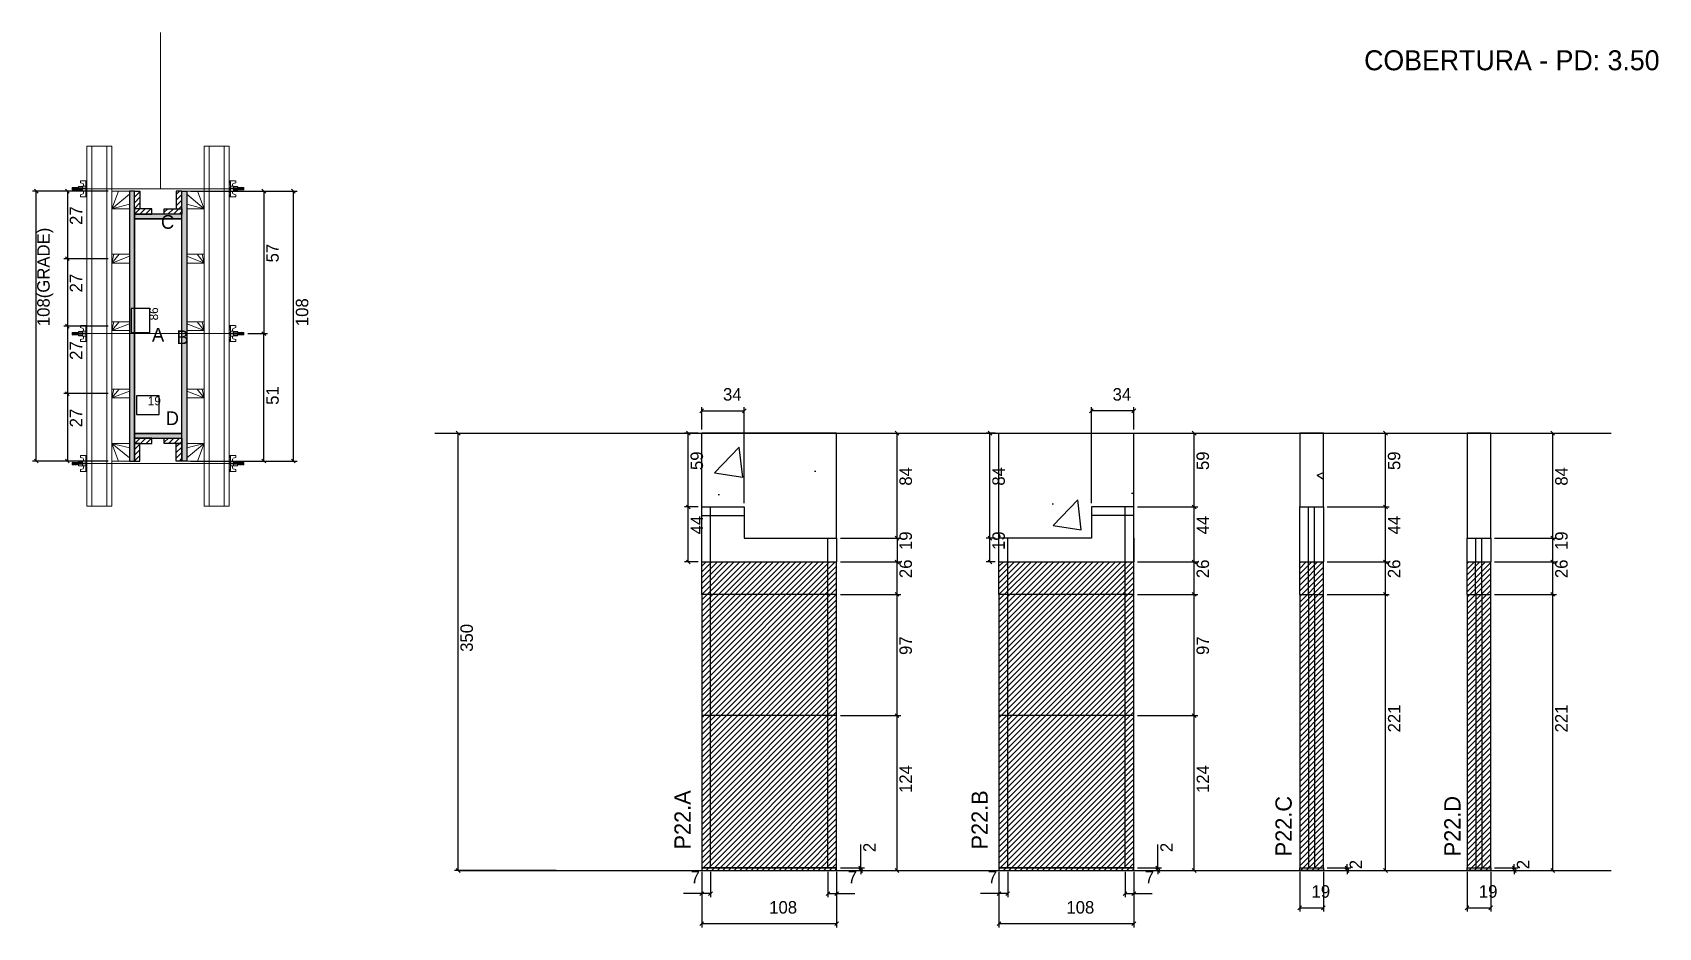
# Model space of a CAD drawing. Header units: metres. Extents: x 7697 to 9000, y 11200 to 11916.
import ezdxf

# ---------------------------------------------------------------- set-up
doc = ezdxf.new("R2010")
doc.units = ezdxf.units.M
for name, color, linetype in [('CHAPA', 7, 'Continuous'), ('COTA', 7, 'Continuous'), ('Hachura', 7, 'Continuous'), ('Madeira', 7, 'Continuous'), ('NIVEL 2° PAV.', 7, 'Continuous'), ('NOMENCLATURA', 7, 'Continuous'), ('Nível', 7, 'Continuous'), ('Painéis', 7, 'Continuous'), ('Perfil Metálico', 7, 'Continuous'), ('SARR_2.2x7', 7, 'Continuous'), ('SARRAFO', 7, 'Continuous'), ('Texto Seção', 7, 'Continuous'), ('TEXTO_GERAL', 7, 'Continuous')]:
    doc.layers.add(name, color=color, linetype=linetype)

msp = doc.modelspace()

# ---------------------------------------------------------------- hatches: boundary and pattern name
at = {"layer": 'COTA'}
h = msp.add_hatch(dxfattribs=at)
h.set_pattern_fill('AR-CONC')
h.paths.add_polyline_path([(8267.4, 11536.3), (8267.4, 11511.3), (8341.4, 11511.3), (8341.4, 11595.3), (8233.4, 11595.3), (8233.4, 11536.3), (8267.4, 11536.3)])
h = msp.add_hatch(dxfattribs=at)
h.set_pattern_fill('AR-CONC')
h.paths.add_polyline_path([(8545.4, 11536.3), (8545.4, 11511.3), (8471.4, 11511.3), (8471.4, 11595.3), (8579.4, 11595.3), (8579.4, 11536.3), (8545.4, 11536.3)])
h = msp.add_hatch(dxfattribs=at)
h.set_pattern_fill('AR-CONC')
h.paths.add_polyline_path([(8731.2, 11536.3), (8731.2, 11595.3), (8712.2, 11595.3), (8712.2, 11536.3), (8731.2, 11536.3)])
h = msp.add_hatch(dxfattribs=at)
h.set_pattern_fill('AR-CONC')
h.paths.add_polyline_path([(8865.2, 11511.3), (8865.2, 11595.3), (8846.2, 11595.3), (8846.2, 11511.3), (8865.2, 11511.3), (8865.2, 11511.3)])
at = {"layer": 'Hachura'}
h = msp.add_hatch(color=7, dxfattribs=at)
h.dxf.hatch_style = 1
h.paths.add_polyline_path([(7779, 11789), (7775, 11789), (7775, 11573), (7779, 11573), (7779, 11789)])
h = msp.add_hatch(color=7, dxfattribs=at)
h.dxf.hatch_style = 1
h.paths.add_polyline_path([(7779, 11789), (7775, 11789), (7775, 11573), (7779, 11573), (7779, 11789)])
h = msp.add_hatch(dxfattribs=at)
h.set_pattern_fill('ANSI31')
h.paths.add_polyline_path([(7779, 11775), (7783.4, 11775), (7783.4, 11789), (7779, 11789), (7779, 11775)])
h = msp.add_hatch(dxfattribs=at)
h.set_pattern_fill('ANSI31')
h.paths.add_polyline_path([(7817, 11775), (7812.6, 11775), (7812.6, 11789), (7817, 11789), (7817, 11775)])
h = msp.add_hatch(color=7, dxfattribs=at)
h.dxf.hatch_style = 1
h.paths.add_polyline_path([(7817, 11789), (7821, 11789), (7821, 11573), (7817, 11573), (7817, 11789)])
h = msp.add_hatch(color=7, dxfattribs=at)
h.dxf.hatch_style = 1
h.paths.add_polyline_path([(7817, 11789), (7821, 11789), (7821, 11573), (7817, 11573), (7817, 11789)])
h = msp.add_hatch(dxfattribs=at)
h.set_pattern_fill('ANSI31')
h.paths.add_polyline_path([(7779, 11770.6), (7779, 11775), (7793, 11775), (7793, 11770.6), (7779, 11770.6)])
h = msp.add_hatch(dxfattribs=at)
h.set_pattern_fill('ANSI31')
h.paths.add_polyline_path([(7817, 11770.6), (7817, 11775), (7803, 11775), (7803, 11770.6), (7817, 11770.6)])
h = msp.add_hatch(color=7, dxfattribs=at)
h.dxf.hatch_style = 1
h.paths.add_polyline_path([(7817, 11767), (7817, 11770.6), (7779, 11770.6), (7779, 11767), (7817, 11767)])
h = msp.add_hatch(color=7, dxfattribs=at)
h.dxf.hatch_style = 1
h.paths.add_polyline_path([(7817, 11767), (7817, 11770.6), (7779, 11770.6), (7779, 11767), (7817, 11767)])
h = msp.add_hatch(color=7, dxfattribs=at)
h.dxf.hatch_style = 1
h.paths.add_polyline_path([(7817, 11591.4), (7817, 11595), (7779, 11595), (7779, 11591.4), (7817, 11591.4)])
h = msp.add_hatch(color=7, dxfattribs=at)
h.dxf.hatch_style = 1
h.paths.add_polyline_path([(7817, 11591.4), (7817, 11595), (7779, 11595), (7779, 11591.4), (7817, 11591.4)])
h = msp.add_hatch(dxfattribs=at)
h.set_pattern_fill('ANSI31')
h.paths.add_polyline_path([(7779, 11587), (7779, 11591.4), (7793, 11591.4), (7793, 11587), (7779, 11587)])
h = msp.add_hatch(dxfattribs=at)
h.set_pattern_fill('ANSI31')
h.paths.add_polyline_path([(7817, 11587), (7817, 11591.4), (7803, 11591.4), (7803, 11587), (7817, 11587)])
h = msp.add_hatch(dxfattribs=at)
h.set_pattern_fill('ANSI31')
h.paths.add_polyline_path([(7779, 11587), (7783.4, 11587), (7783.4, 11573), (7779, 11573), (7779, 11587)])
h = msp.add_hatch(dxfattribs=at)
h.set_pattern_fill('ANSI31')
h.paths.add_polyline_path([(7817, 11587), (7812.6, 11587), (7812.6, 11573), (7817, 11573), (7817, 11587)])
h = msp.add_hatch(dxfattribs=at)
h.set_pattern_fill('ANSI31')
h.paths.add_polyline_path([(8341.4, 11492.3), (8233.4, 11492.3), (8233.4, 11245.3), (8341.4, 11245.3), (8341.4, 11492.3)])
h = msp.add_hatch(dxfattribs=at)
h.set_pattern_fill('ANSI31')
h.paths.add_polyline_path([(8579.4, 11492.3), (8471.4, 11492.3), (8471.4, 11245.3), (8579.4, 11245.3), (8579.4, 11492.3)])
h = msp.add_hatch(dxfattribs=at)
h.set_pattern_fill('ANSI31')
h.paths.add_polyline_path([(8731.2, 11492.3), (8712.2, 11492.3), (8712.2, 11245.3), (8731.2, 11245.3), (8731.2, 11492.3)])
h = msp.add_hatch(dxfattribs=at)
h.set_pattern_fill('ANSI31')
h.paths.add_polyline_path([(8865.2, 11492.3), (8846.2, 11492.3), (8846.2, 11245.3), (8865.2, 11245.3), (8865.2, 11492.3)])

# ---------------------------------------------------------------- linework, layer by layer
at = {"layer": 'CHAPA', "color": 1, "lineweight": 25}
for points in [[(7779, 11789), (7775, 11789), (7775, 11573), (7779, 11573)], [(7779, 11789), (7775, 11789), (7775, 11573), (7779, 11573)], [(7817, 11789), (7821, 11789), (7821, 11573), (7817, 11573)], [(7817, 11789), (7821, 11789), (7821, 11573), (7817, 11573)], [(7817, 11767), (7817, 11770.6), (7779, 11770.6), (7779, 11767)], [(7817, 11767), (7817, 11770.6), (7779, 11770.6), (7779, 11767)], [(7817, 11591.4), (7817, 11595), (7779, 11595), (7779, 11591.4)], [(7817, 11591.4), (7817, 11595), (7779, 11595), (7779, 11591.4)]]:
    msp.add_lwpolyline(points, close=True, dxfattribs=at)
at = {"layer": 'COTA', "color": 241, "lineweight": 25}
for p, q in [((7758, 11789), (7697.5, 11789)), ((7700.5, 11573), (7700.5, 11789)), ((7758, 11789), (7722.4, 11789)), ((7725.4, 11789), (7725.4, 11735)), ((7824, 11789), (7909.4, 11789)), ((7858, 11789), (7885.7, 11789)), ((7882.7, 11789), (7882.7, 11675)), ((7906.4, 11573), (7906.4, 11789)), ((7758, 11735), (7722.4, 11735)), ((7758, 11735), (7722.4, 11735)), ((7725.4, 11735), (7725.4, 11681)), ((7758, 11681), (7722.4, 11681)), ((7758, 11681), (7722.4, 11681)), ((7725.4, 11681), (7725.4, 11627)), ((7869.8, 11675), (7885.7, 11675)), ((7869.8, 11675), (7885.7, 11675)), ((7882.7, 11573), (7882.7, 11675)), ((7758, 11627), (7722.4, 11627)), ((7758, 11627), (7722.4, 11627)), ((7725.4, 11627), (7725.4, 11573)), ((8233.4, 11536.3), (8233.4, 11595.3)), ((8341.4, 11595.3), (8233.4, 11595.3)), ((8341.4, 11511.3), (8341.4, 11595.3)), ((8471.4, 11511.3), (8471.4, 11595.3)), ((8471.4, 11595.3), (8579.4, 11595.3)), ((8579.4, 11536.3), (8579.4, 11595.3)), ((7758, 11573), (7697.5, 11573)), ((7758, 11573), (7722.4, 11573)), ((7824, 11573), (7909.4, 11573)), ((7858, 11573), (7885.7, 11573))]:
    msp.add_line(p, q, dxfattribs=at)
at = {"layer": 'COTA', "color": 0, "lineweight": 25}
for p, q in [((7702, 11787.5), (7699, 11790.5)), ((7726.9, 11787.5), (7723.9, 11790.5)), ((7884.2, 11787.5), (7881.2, 11790.5)), ((7907.9, 11787.5), (7904.9, 11790.5)), ((7723.9, 11736.5), (7726.9, 11733.5)), ((7726.9, 11733.5), (7723.9, 11736.5)), ((7723.9, 11682.5), (7726.9, 11679.5)), ((7726.9, 11679.5), (7723.9, 11682.5)), ((7884.2, 11673.5), (7881.2, 11676.5)), ((7881.2, 11676.5), (7884.2, 11673.5)), ((7723.9, 11628.5), (7726.9, 11625.5)), ((7726.9, 11625.5), (7723.9, 11628.5)), ((8391.3, 11593.8), (8388.3, 11596.8)), ((8782.4, 11593.8), (8779.4, 11596.8)), ((8916.4, 11593.8), (8913.4, 11596.8)), ((7699, 11574.5), (7702, 11571.5)), ((7723.9, 11574.5), (7726.9, 11571.5)), ((7881.2, 11574.5), (7884.2, 11571.5)), ((7904.9, 11574.5), (7907.9, 11571.5)), ((8779.4, 11537.8), (8782.4, 11534.8)), ((8388.3, 11512.8), (8391.3, 11509.8)), ((8913.4, 11512.8), (8916.4, 11509.8)), ((8391.3, 11490.8), (8388.3, 11493.8)), ((8629.2, 11490.8), (8626.2, 11493.8)), ((8782.4, 11490.8), (8779.4, 11493.8)), ((8916.4, 11490.8), (8913.4, 11493.8)), ((8391.3, 11464.8), (8388.3, 11467.8)), ((8388.3, 11467.8), (8391.3, 11464.8)), ((8629.2, 11464.8), (8626.2, 11467.8)), ((8626.2, 11467.8), (8629.2, 11464.8)), ((8782.4, 11464.8), (8779.4, 11467.8)), ((8779.4, 11467.8), (8782.4, 11464.8)), ((8916.4, 11464.8), (8913.4, 11467.8)), ((8913.4, 11467.8), (8916.4, 11464.8)), ((8391.3, 11367.8), (8388.3, 11370.8)), ((8388.3, 11370.8), (8391.3, 11367.8)), ((8629.2, 11367.8), (8626.2, 11370.8)), ((8626.2, 11370.8), (8629.2, 11367.8)), ((8359.2, 11248.8), (8362.2, 11245.8)), ((8362.2, 11243.8), (8359.2, 11246.8)), ((8388.3, 11246.8), (8391.3, 11243.8)), ((8597.1, 11248.8), (8600.1, 11245.8)), ((8600.1, 11243.8), (8597.1, 11246.8)), ((8626.2, 11246.8), (8629.2, 11243.8)), ((8748.7, 11248.8), (8751.7, 11245.8)), ((8751.7, 11243.8), (8748.7, 11246.8)), ((8779.4, 11246.8), (8782.4, 11243.8)), ((8882.6, 11248.8), (8885.6, 11245.8)), ((8885.6, 11243.8), (8882.6, 11246.8)), ((8913.4, 11246.8), (8916.4, 11243.8)), ((8234.9, 11228.3), (8231.9, 11225.3)), ((8238.9, 11225.3), (8241.9, 11228.3)), ((8335.9, 11228.3), (8332.9, 11225.3)), ((8339.9, 11225.3), (8342.9, 11228.3)), ((8472.9, 11228.3), (8469.9, 11225.3)), ((8476.9, 11225.3), (8479.9, 11228.3)), ((8573.9, 11228.3), (8570.9, 11225.3)), ((8577.9, 11225.3), (8580.9, 11228.3)), ((8713.7, 11216.9), (8710.7, 11213.9)), ((8729.7, 11213.9), (8732.7, 11216.9)), ((8847.7, 11216.9), (8844.7, 11213.9)), ((8863.7, 11213.9), (8866.7, 11216.9)), ((8234.9, 11204.2), (8231.9, 11201.2)), ((8339.9, 11201.2), (8342.9, 11204.2)), ((8472.9, 11204.2), (8469.9, 11201.2)), ((8577.9, 11201.2), (8580.9, 11204.2))]:
    msp.add_line(p, q, dxfattribs=at)
at = {"layer": 'COTA', "color": 180, "lineweight": 25}
for p, q in [((7791.5, 11695.2), (7776.5, 11695.2)), ((7776.5, 11695.2), (7776.5, 11675.9)), ((7791.5, 11675.9), (7791.5, 11695.2)), ((7776.5, 11675.9), (7791.5, 11675.9)), ((7798.8, 11625.2), (7780.8, 11625.2)), ((7780.8, 11625.2), (7780.8, 11610.2)), ((7798.8, 11610.2), (7798.8, 11625.2)), ((7780.8, 11610.2), (7798.8, 11610.2))]:
    msp.add_line(p, q, dxfattribs=at)
at = {"layer": 'COTA', "color": 4, "lineweight": 25}
for p, q in [((8344.4, 11595.3), (8392.8, 11595.3)), ((8389.8, 11511.3), (8389.8, 11595.3)), ((8734.2, 11595.3), (8783.9, 11595.3)), ((8780.9, 11536.3), (8780.9, 11595.3)), ((8868.2, 11595.3), (8917.9, 11595.3)), ((8914.9, 11511.3), (8914.9, 11595.3)), ((8734.2, 11536.3), (8783.9, 11536.3)), ((8344.4, 11511.3), (8392.8, 11511.3)), ((8868.2, 11511.3), (8917.9, 11511.3)), ((8344.4, 11492.3), (8392.8, 11492.3)), ((8389.8, 11466.3), (8389.8, 11492.3)), ((8582.4, 11492.3), (8630.7, 11492.3)), ((8627.7, 11466.3), (8627.7, 11492.3)), ((8734.2, 11492.3), (8783.9, 11492.3)), ((8780.9, 11466.3), (8780.9, 11492.3)), ((8868.2, 11492.3), (8917.9, 11492.3)), ((8914.9, 11466.3), (8914.9, 11492.3)), ((8344.4, 11466.3), (8392.8, 11466.3)), ((8344.4, 11466.3), (8392.8, 11466.3)), ((8389.8, 11369.3), (8389.8, 11466.3)), ((8582.4, 11466.3), (8630.7, 11466.3)), ((8582.4, 11466.3), (8630.7, 11466.3)), ((8627.7, 11369.3), (8627.7, 11466.3)), ((8734.2, 11466.3), (8783.9, 11466.3)), ((8734.2, 11466.3), (8783.9, 11466.3)), ((8780.9, 11245.3), (8780.9, 11466.3)), ((8868.2, 11466.3), (8917.9, 11466.3)), ((8868.2, 11466.3), (8917.9, 11466.3)), ((8914.9, 11245.3), (8914.9, 11466.3)), ((8344.4, 11369.3), (8392.8, 11369.3)), ((8382.3, 11369.3), (8392.8, 11369.3)), ((8389.8, 11245.3), (8389.8, 11369.3)), ((8582.4, 11369.3), (8630.7, 11369.3)), ((8620.2, 11369.3), (8630.7, 11369.3)), ((8627.7, 11245.3), (8627.7, 11369.3)), ((8360.7, 11247.3), (8360.7, 11266.1)), ((8598.6, 11247.3), (8598.6, 11266.1)), ((8750.2, 11247.3), (8750.2, 11250.3)), ((8884.1, 11247.3), (8884.1, 11250.3)), ((8233.4, 11244.3), (8233.4, 11199.7)), ((8233.4, 11242.3), (8233.4, 11223.8)), ((8240.4, 11244.3), (8240.4, 11223.8)), ((8334.4, 11244.3), (8334.4, 11223.8)), ((8341.4, 11244.3), (8341.4, 11199.7)), ((8341.4, 11242.3), (8341.4, 11223.8)), ((8344.4, 11247.3), (8363.7, 11247.3)), ((8344.4, 11245.3), (8363.7, 11245.3)), ((8344.4, 11245.3), (8392.8, 11245.3)), ((8360.7, 11245.3), (8360.7, 11247.3)), ((8360.7, 11245.3), (8360.7, 11242.3)), ((8471.4, 11244.3), (8471.4, 11199.7)), ((8471.4, 11242.3), (8471.4, 11223.8)), ((8478.4, 11244.3), (8478.4, 11223.8)), ((8572.4, 11244.3), (8572.4, 11223.8)), ((8579.4, 11244.3), (8579.4, 11199.7)), ((8579.4, 11242.3), (8579.4, 11223.8)), ((8582.4, 11247.3), (8601.6, 11247.3)), ((8582.4, 11245.3), (8601.6, 11245.3)), ((8582.4, 11245.3), (8630.7, 11245.3)), ((8598.6, 11245.3), (8598.6, 11247.3)), ((8598.6, 11245.3), (8598.6, 11242.3)), ((8712.2, 11244.3), (8712.2, 11212.4)), ((8731.2, 11244.3), (8731.2, 11212.4)), ((8734.2, 11247.3), (8753.2, 11247.3)), ((8734.2, 11245.3), (8753.2, 11245.3)), ((8734.2, 11245.3), (8783.9, 11245.3)), ((8750.2, 11245.3), (8750.2, 11247.3)), ((8750.2, 11245.3), (8750.2, 11242.3)), ((8846.2, 11244.3), (8846.2, 11212.4)), ((8865.2, 11244.3), (8865.2, 11212.4)), ((8868.2, 11247.3), (8887.1, 11247.3)), ((8868.2, 11245.3), (8887.1, 11245.3)), ((8868.2, 11245.3), (8917.9, 11245.3)), ((8884.1, 11245.3), (8884.1, 11247.3)), ((8884.1, 11245.3), (8884.1, 11242.3)), ((8233.4, 11226.8), (8218.7, 11226.8)), ((8240.4, 11226.8), (8233.4, 11226.8)), ((8334.4, 11226.8), (8341.4, 11226.8)), ((8341.4, 11226.8), (8356.1, 11226.8)), ((8471.4, 11226.8), (8456.6, 11226.8)), ((8478.4, 11226.8), (8471.4, 11226.8)), ((8572.4, 11226.8), (8579.4, 11226.8)), ((8579.4, 11226.8), (8594.1, 11226.8)), ((8712.2, 11215.4), (8731.2, 11215.4)), ((8846.2, 11215.4), (8865.2, 11215.4)), ((8341.4, 11202.7), (8233.4, 11202.7)), ((8579.4, 11202.7), (8471.4, 11202.7))]:
    msp.add_line(p, q, dxfattribs=at)
at = {"layer": 'COTA', "color": 241, "lineweight": 25}
for points in [[(8731.2, 11536.3), (8731.2, 11595.3), (8712.2, 11595.3), (8712.2, 11536.3)], [(8865.2, 11511.3), (8865.2, 11595.3), (8846.2, 11595.3), (8846.2, 11511.3)]]:
    msp.add_lwpolyline(points, dxfattribs=at)
at = {"layer": 'Hachura', "color": 0, "lineweight": 9}
for p, q in [((7741, 11797.4), (7735.9, 11797.4)), ((7735.9, 11797.4), (7735.9, 11795.8)), ((7740.1, 11797.4), (7740.1, 11784.6)), ((7740.1, 11797.4), (7740.1, 11792.3)), ((7740.1, 11797.3), (7741, 11797.3)), ((7740.1, 11797.1), (7741, 11797.1)), ((7741, 11784.6), (7741, 11797.4)), ((7855, 11784.6), (7855, 11797.4)), ((7855, 11797.4), (7860.1, 11797.4)), ((7855.9, 11797.3), (7855, 11797.3)), ((7855.9, 11797.1), (7855, 11797.1)), ((7855.9, 11797.4), (7855.9, 11784.6)), ((7855.9, 11797.4), (7855.9, 11792.3)), ((7860.2, 11797.4), (7860.2, 11795.8)), ((7729.5, 11792), (7729.2, 11791.7)), ((7729.2, 11791.7), (7729.2, 11790.4)), ((7729.5, 11790.1), (7729.2, 11790.4)), ((7729.9, 11792), (7729.5, 11792)), ((7729.5, 11790.1), (7729.5, 11792)), ((7730.2, 11790.1), (7729.5, 11791.4)), ((7730.1, 11790), (7729.5, 11791.1)), ((7729.5, 11790.6), (7729.9, 11789.9)), ((7729.5, 11790.4), (7729.7, 11790.1)), ((7729.9, 11792.1), (7731, 11789.9)), ((7729.9, 11792), (7730.8, 11790.1)), ((7729.9, 11792), (7730.8, 11790.1)), ((7731.3, 11790), (7730.2, 11792.1)), ((7730.2, 11790.1), (7730.8, 11790.1)), ((7731, 11792), (7730.4, 11792)), ((7731.3, 11790.1), (7730.4, 11792)), ((7731, 11792), (7732, 11790.1)), ((7731.1, 11792.1), (7732.2, 11789.9)), ((7732, 11790.1), (7731.3, 11790.1)), ((7732.4, 11790), (7731.4, 11792.1)), ((7732.2, 11792), (7731.5, 11792)), ((7732.5, 11790.1), (7731.5, 11792)), ((7731.7, 11792), (7731.5, 11792)), ((7732.2, 11792), (7733.1, 11790.1)), ((7732.3, 11792.1), (7733.4, 11789.9)), ((7733.6, 11790), (7732.5, 11792.1)), ((7732.7, 11790.1), (7732.5, 11790.1)), ((7733.3, 11792), (7732.7, 11792)), ((7733.7, 11790.1), (7732.7, 11792)), ((7732.7, 11790.1), (7733.1, 11790.1)), ((7733.3, 11792), (7734.3, 11790.1)), ((7734.3, 11790.9), (7733.7, 11792.1)), ((7733.7, 11790.1), (7734.3, 11790.1)), ((7734.3, 11791.1), (7733.9, 11792)), ((7734.3, 11792), (7733.9, 11792)), ((7734.3, 11789.3), (7734.3, 11792.7)), ((7734.3, 11792.7), (7737.5, 11792.7)), ((7734.3, 11791.6), (7737.5, 11791.6)), ((7734.3, 11790.1), (7737.5, 11790.1)), ((7737.5, 11789.3), (7734.3, 11789.3)), ((7734.4, 11789.3), (7734.4, 11792.7)), ((7735.9, 11795.8), (7738.1, 11795.2)), ((7735.9, 11786.2), (7738.1, 11786.8)), ((7735.9, 11784.6), (7735.9, 11786.2)), ((7740.1, 11784.6), (7735.9, 11784.6)), ((7737.5, 11792.9), (7737.5, 11789.1)), ((7740.1, 11792.9), (7737.5, 11792.9)), ((7737.5, 11789.1), (7737.5, 11789.3)), ((7737.5, 11789.1), (7737.5, 11789.3)), ((7737.5, 11789.1), (7740.1, 11789.1)), ((7740.1, 11791.3), (7738.1, 11791.3)), ((7738.1, 11790.8), (7740.1, 11790.8)), ((7738.3, 11794.9), (7738.3, 11792.9)), ((7738.3, 11787.1), (7738.3, 11789.1)), ((7740.1, 11796.8), (7741, 11796.8)), ((7740.1, 11796.3), (7741, 11796.3)), ((7740.1, 11795.5), (7741, 11795.5)), ((7740.1, 11794), (7741, 11794)), ((7740.1, 11791), (7740.1, 11792.9)), ((7740.1, 11792.3), (7740.1, 11791.6)), ((7740.1, 11791), (7741, 11791)), ((7740.1, 11788), (7741, 11788)), ((7740.1, 11786.5), (7741, 11786.5)), ((7740.1, 11785.7), (7741, 11785.7)), ((7740.1, 11785.2), (7741, 11785.2)), ((7740.1, 11784.9), (7741, 11784.9)), ((7740.1, 11784.7), (7741, 11784.7)), ((7740.1, 11784.6), (7741, 11784.6)), ((7740.4, 11792), (7740.2, 11792)), ((7740.2, 11790), (7740.7, 11790)), ((7740.9, 11792), (7740.4, 11792)), ((7741, 11785.5), (7741, 11793.3)), ((7855.9, 11796.8), (7855, 11796.8)), ((7855.9, 11796.3), (7855, 11796.3)), ((7855.9, 11795.5), (7855, 11795.5)), ((7855.9, 11794), (7855, 11794)), ((7855, 11785.5), (7855, 11793.3)), ((7855.9, 11791), (7855, 11791)), ((7855.9, 11788), (7855, 11788)), ((7855.9, 11786.5), (7855, 11786.5)), ((7855.9, 11785.7), (7855, 11785.7)), ((7855.9, 11785.2), (7855, 11785.2)), ((7855.9, 11784.9), (7855, 11784.9)), ((7855.9, 11784.7), (7855, 11784.7)), ((7855.9, 11784.6), (7855, 11784.6)), ((7855.2, 11792), (7855.6, 11792)), ((7855.8, 11790), (7855.4, 11790)), ((7855.6, 11792), (7855.8, 11792)), ((7855.9, 11791), (7855.9, 11792.9)), ((7855.9, 11792.9), (7858.5, 11792.9)), ((7855.9, 11792.3), (7855.9, 11791.6)), ((7855.9, 11791.3), (7857.9, 11791.3)), ((7857.9, 11790.8), (7855.9, 11790.8)), ((7858.5, 11789.1), (7855.9, 11789.1)), ((7855.9, 11784.6), (7860.2, 11784.6)), ((7857.7, 11794.9), (7857.7, 11792.9)), ((7857.7, 11787.1), (7857.7, 11789.1)), ((7860.2, 11795.8), (7858, 11795.2)), ((7860.2, 11786.2), (7858, 11786.8)), ((7858.5, 11792.9), (7858.5, 11789.1)), ((7861.7, 11792.7), (7858.5, 11792.7)), ((7861.7, 11791.6), (7858.5, 11791.6)), ((7861.7, 11790.1), (7858.5, 11790.1)), ((7858.5, 11789.3), (7861.7, 11789.3)), ((7858.5, 11789.1), (7858.5, 11789.3)), ((7858.5, 11789.1), (7858.5, 11789.3)), ((7860.2, 11784.6), (7860.2, 11786.2)), ((7861.7, 11789.3), (7861.7, 11792.7)), ((7861.7, 11789.3), (7861.7, 11792.7)), ((7861.7, 11790.9), (7862.4, 11792.1)), ((7862.7, 11792), (7861.7, 11790.1)), ((7861.7, 11791.1), (7862.2, 11792)), ((7861.7, 11792), (7862.2, 11792)), ((7862.4, 11790.1), (7861.7, 11790.1)), ((7862.4, 11790), (7863.5, 11792.1)), ((7862.4, 11790.1), (7863.3, 11792)), ((7863.8, 11792.1), (7862.7, 11789.9)), ((7862.7, 11792), (7863.3, 11792)), ((7863.8, 11792), (7862.9, 11790.1)), ((7863.3, 11790.1), (7862.9, 11790.1)), ((7863.3, 11790.1), (7863.5, 11790.1)), ((7863.5, 11790.1), (7864.5, 11792)), ((7863.6, 11790), (7864.7, 11792.1)), ((7864.9, 11792.1), (7863.8, 11789.9)), ((7863.8, 11792), (7864.5, 11792)), ((7865, 11792), (7864, 11790.1)), ((7864, 11790.1), (7864.7, 11790.1)), ((7864.3, 11792), (7864.5, 11792)), ((7864.7, 11790.1), (7865.7, 11792)), ((7864.8, 11790), (7865.8, 11792.1)), ((7866.1, 11792.1), (7865, 11789.9)), ((7865, 11792), (7865.7, 11792)), ((7866.2, 11792), (7865.2, 11790.1)), ((7866.2, 11792), (7865.2, 11790.1)), ((7865.8, 11790.1), (7865.2, 11790.1)), ((7865.8, 11790.1), (7866.5, 11791.4)), ((7865.9, 11790), (7866.5, 11791.1)), ((7866.2, 11792), (7866.5, 11792)), ((7866.5, 11790.6), (7866.2, 11789.9)), ((7866.5, 11790.4), (7866.4, 11790.1)), ((7866.5, 11792), (7866.8, 11791.7)), ((7866.5, 11790.1), (7866.5, 11792)), ((7866.5, 11790.1), (7866.8, 11790.4)), ((7866.8, 11791.7), (7866.8, 11790.4)), ((7741, 11681.4), (7735.9, 11681.4)), ((7735.9, 11681.4), (7735.9, 11679.8)), ((7735.9, 11679.8), (7738.1, 11679.2)), ((7740.1, 11681.4), (7740.1, 11668.6)), ((7740.1, 11681.4), (7740.1, 11676.3)), ((7740.1, 11681.3), (7741, 11681.3)), ((7740.1, 11681.1), (7741, 11681.1)), ((7740.1, 11680.8), (7741, 11680.8)), ((7740.1, 11680.3), (7741, 11680.3)), ((7741, 11668.6), (7741, 11681.4)), ((7855, 11668.6), (7855, 11681.4)), ((7855, 11681.4), (7860.1, 11681.4)), ((7855.9, 11681.3), (7855, 11681.3)), ((7855.9, 11681.1), (7855, 11681.1)), ((7855.9, 11680.8), (7855, 11680.8)), ((7855.9, 11680.3), (7855, 11680.3)), ((7855.9, 11681.4), (7855.9, 11668.6)), ((7855.9, 11681.4), (7855.9, 11676.3)), ((7860.2, 11679.8), (7858, 11679.2)), ((7860.2, 11681.4), (7860.2, 11679.8)), ((7729.5, 11676), (7729.2, 11675.7)), ((7729.2, 11675.7), (7729.2, 11674.4)), ((7729.5, 11674.1), (7729.2, 11674.4)), ((7729.9, 11676), (7729.5, 11676)), ((7729.5, 11674.1), (7729.5, 11676)), ((7730.2, 11674.1), (7729.5, 11675.4)), ((7730.1, 11674), (7729.5, 11675.1)), ((7729.5, 11674.6), (7729.9, 11673.9)), ((7729.5, 11674.4), (7729.7, 11674.1)), ((7729.9, 11676.1), (7731, 11673.9)), ((7729.9, 11676), (7730.8, 11674.1)), ((7729.9, 11676), (7730.8, 11674.1)), ((7731.3, 11674), (7730.2, 11676.1)), ((7730.2, 11674.1), (7730.8, 11674.1)), ((7731, 11676), (7730.4, 11676)), ((7731.3, 11674.1), (7730.4, 11676)), ((7731, 11676), (7732, 11674.1)), ((7731.1, 11676.1), (7732.2, 11673.9)), ((7732, 11674.1), (7731.3, 11674.1)), ((7732.4, 11674), (7731.4, 11676.1)), ((7732.2, 11676), (7731.5, 11676)), ((7732.5, 11674.1), (7731.5, 11676)), ((7731.7, 11676), (7731.5, 11676)), ((7732.2, 11676), (7733.1, 11674.1)), ((7732.3, 11676.1), (7733.4, 11673.9)), ((7733.6, 11674), (7732.5, 11676.1)), ((7732.7, 11674.1), (7732.5, 11674.1)), ((7733.3, 11676), (7732.7, 11676)), ((7733.7, 11674.1), (7732.7, 11676)), ((7732.7, 11674.1), (7733.1, 11674.1)), ((7733.3, 11676), (7734.3, 11674.1)), ((7734.3, 11674.9), (7733.7, 11676.1)), ((7733.7, 11674.1), (7734.3, 11674.1)), ((7734.3, 11675.1), (7733.9, 11676)), ((7734.3, 11676), (7733.9, 11676)), ((7734.3, 11673.3), (7734.3, 11676.7)), ((7734.3, 11676.7), (7737.5, 11676.7)), ((7734.3, 11675.6), (7737.5, 11675.6)), ((7734.3, 11674.1), (7737.5, 11674.1)), ((7737.5, 11673.3), (7734.3, 11673.3)), ((7734.4, 11673.3), (7734.4, 11676.7)), ((7735.9, 11670.2), (7738.1, 11670.8)), ((7735.9, 11668.6), (7735.9, 11670.2)), ((7740.1, 11668.6), (7735.9, 11668.6)), ((7737.5, 11676.9), (7737.5, 11673.1)), ((7740.1, 11676.9), (7737.5, 11676.9)), ((7737.5, 11673.1), (7737.5, 11673.3)), ((7737.5, 11673.1), (7737.5, 11673.3)), ((7737.5, 11673.1), (7740.1, 11673.1)), ((7740.1, 11675.3), (7738.1, 11675.3)), ((7738.1, 11674.8), (7740.1, 11674.8)), ((7738.3, 11678.9), (7738.3, 11676.9)), ((7738.3, 11671.1), (7738.3, 11673.1)), ((7740.1, 11679.5), (7741, 11679.5)), ((7740.1, 11678), (7741, 11678)), ((7740.1, 11675), (7740.1, 11676.9)), ((7740.1, 11676.3), (7740.1, 11675.6)), ((7740.1, 11675), (7741, 11675)), ((7740.1, 11672), (7741, 11672)), ((7740.1, 11670.5), (7741, 11670.5)), ((7740.1, 11669.7), (7741, 11669.7)), ((7740.1, 11669.2), (7741, 11669.2)), ((7740.1, 11668.9), (7741, 11668.9)), ((7740.1, 11668.7), (7741, 11668.7)), ((7740.1, 11668.6), (7741, 11668.6)), ((7740.4, 11676), (7740.2, 11676)), ((7740.2, 11674), (7740.7, 11674)), ((7740.9, 11676), (7740.4, 11676)), ((7741, 11669.5), (7741, 11677.3)), ((7855.9, 11679.5), (7855, 11679.5)), ((7855.9, 11678), (7855, 11678)), ((7855, 11669.5), (7855, 11677.3)), ((7855.9, 11675), (7855, 11675)), ((7855.9, 11672), (7855, 11672)), ((7855.9, 11670.5), (7855, 11670.5)), ((7855.9, 11669.7), (7855, 11669.7)), ((7855.9, 11669.2), (7855, 11669.2)), ((7855.9, 11668.9), (7855, 11668.9)), ((7855.9, 11668.7), (7855, 11668.7)), ((7855.9, 11668.6), (7855, 11668.6)), ((7855.2, 11676), (7855.6, 11676)), ((7855.8, 11674), (7855.4, 11674)), ((7855.6, 11676), (7855.8, 11676)), ((7855.9, 11675), (7855.9, 11676.9)), ((7855.9, 11676.9), (7858.5, 11676.9)), ((7855.9, 11676.3), (7855.9, 11675.6)), ((7855.9, 11675.3), (7857.9, 11675.3)), ((7857.9, 11674.8), (7855.9, 11674.8)), ((7858.5, 11673.1), (7855.9, 11673.1)), ((7855.9, 11668.6), (7860.2, 11668.6)), ((7857.7, 11678.9), (7857.7, 11676.9)), ((7857.7, 11671.1), (7857.7, 11673.1)), ((7860.2, 11670.2), (7858, 11670.8)), ((7858.5, 11676.9), (7858.5, 11673.1)), ((7861.7, 11676.7), (7858.5, 11676.7)), ((7861.7, 11675.6), (7858.5, 11675.6)), ((7861.7, 11674.1), (7858.5, 11674.1)), ((7858.5, 11673.3), (7861.7, 11673.3)), ((7858.5, 11673.1), (7858.5, 11673.3)), ((7858.5, 11673.1), (7858.5, 11673.3)), ((7860.2, 11668.6), (7860.2, 11670.2)), ((7861.7, 11673.3), (7861.7, 11676.7)), ((7861.7, 11673.3), (7861.7, 11676.7)), ((7861.7, 11674.9), (7862.4, 11676.1)), ((7862.7, 11676), (7861.7, 11674.1)), ((7861.7, 11675.1), (7862.2, 11676)), ((7861.7, 11676), (7862.2, 11676)), ((7862.4, 11674.1), (7861.7, 11674.1)), ((7862.4, 11674), (7863.5, 11676.1)), ((7862.4, 11674.1), (7863.3, 11676)), ((7863.8, 11676.1), (7862.7, 11673.9)), ((7862.7, 11676), (7863.3, 11676)), ((7863.8, 11676), (7862.9, 11674.1)), ((7863.3, 11674.1), (7862.9, 11674.1)), ((7863.3, 11674.1), (7863.5, 11674.1)), ((7863.5, 11674.1), (7864.5, 11676)), ((7863.6, 11674), (7864.7, 11676.1)), ((7864.9, 11676.1), (7863.8, 11673.9)), ((7863.8, 11676), (7864.5, 11676)), ((7865, 11676), (7864, 11674.1)), ((7864, 11674.1), (7864.7, 11674.1)), ((7864.3, 11676), (7864.5, 11676)), ((7864.7, 11674.1), (7865.7, 11676)), ((7864.8, 11674), (7865.8, 11676.1)), ((7866.1, 11676.1), (7865, 11673.9)), ((7865, 11676), (7865.7, 11676)), ((7866.2, 11676), (7865.2, 11674.1)), ((7866.2, 11676), (7865.2, 11674.1)), ((7865.8, 11674.1), (7865.2, 11674.1)), ((7865.8, 11674.1), (7866.5, 11675.4)), ((7865.9, 11674), (7866.5, 11675.1)), ((7866.2, 11676), (7866.5, 11676)), ((7866.5, 11674.6), (7866.2, 11673.9)), ((7866.5, 11674.4), (7866.4, 11674.1)), ((7866.5, 11676), (7866.8, 11675.7)), ((7866.5, 11674.1), (7866.5, 11676)), ((7866.5, 11674.1), (7866.8, 11674.4)), ((7866.8, 11675.7), (7866.8, 11674.4)), ((7740.1, 11577.4), (7735.9, 11577.4)), ((7735.9, 11577.4), (7735.9, 11575.8)), ((7735.9, 11575.8), (7738.1, 11575.2)), ((7740.1, 11564.5), (7740.1, 11577.4)), ((7740.1, 11577.4), (7741, 11577.4)), ((7740.1, 11577.3), (7741, 11577.3)), ((7740.1, 11577.1), (7741, 11577.1)), ((7740.1, 11576.8), (7741, 11576.8)), ((7740.1, 11576.3), (7741, 11576.3)), ((7741, 11577.4), (7741, 11564.6)), ((7741, 11576.5), (7741, 11568.7)), ((7855, 11577.4), (7855, 11564.6)), ((7855.9, 11577.4), (7855, 11577.4)), ((7855.9, 11577.3), (7855, 11577.3)), ((7855.9, 11577.1), (7855, 11577.1)), ((7855.9, 11576.8), (7855, 11576.8)), ((7855, 11576.5), (7855, 11568.7)), ((7855.9, 11576.3), (7855, 11576.3)), ((7855.9, 11564.5), (7855.9, 11577.4)), ((7855.9, 11577.4), (7860.2, 11577.4)), ((7860.2, 11575.8), (7858, 11575.2)), ((7860.2, 11577.4), (7860.2, 11575.8)), ((7729.5, 11571.9), (7729.2, 11571.6)), ((7729.2, 11570.3), (7729.2, 11571.6)), ((7729.5, 11570), (7729.2, 11570.3)), ((7729.5, 11571.4), (7729.9, 11572.1)), ((7730.1, 11572), (7729.5, 11570.9)), ((7729.5, 11571.6), (7729.7, 11571.9)), ((7730.2, 11571.9), (7729.5, 11570.6)), ((7729.5, 11571.9), (7729.5, 11570)), ((7729.9, 11570), (7729.5, 11570)), ((7729.9, 11569.9), (7731, 11572.1)), ((7729.9, 11570), (7730.8, 11571.9)), ((7729.9, 11570), (7730.8, 11571.9)), ((7731.3, 11572), (7730.2, 11569.9)), ((7730.2, 11571.9), (7730.8, 11571.9)), ((7731.3, 11571.9), (7730.4, 11570)), ((7731, 11570), (7730.4, 11570)), ((7731, 11570), (7732, 11571.9)), ((7731.1, 11569.9), (7732.2, 11572.1)), ((7732, 11571.9), (7731.3, 11571.9)), ((7732.4, 11572), (7731.4, 11569.9)), ((7732.5, 11571.9), (7731.5, 11570)), ((7732.2, 11570), (7731.5, 11570)), ((7731.7, 11570), (7731.5, 11570)), ((7732.2, 11570), (7733.1, 11571.9)), ((7732.3, 11569.9), (7733.4, 11572.1)), ((7733.6, 11572), (7732.5, 11569.9)), ((7732.7, 11571.9), (7732.5, 11571.9)), ((7732.7, 11571.9), (7733.1, 11571.9)), ((7733.7, 11571.9), (7732.7, 11570)), ((7733.3, 11570), (7732.7, 11570)), ((7733.3, 11570), (7734.3, 11571.9)), ((7733.7, 11571.9), (7734.3, 11571.9)), ((7734.3, 11571.1), (7733.7, 11569.9)), ((7734.3, 11570.9), (7733.9, 11570)), ((7734.3, 11570), (7733.9, 11570)), ((7734.3, 11572.7), (7734.3, 11569.3)), ((7737.5, 11572.7), (7734.3, 11572.7)), ((7734.3, 11571.9), (7737.5, 11571.9)), ((7734.3, 11570.4), (7737.5, 11570.4)), ((7734.3, 11569.3), (7737.5, 11569.3)), ((7734.4, 11572.7), (7734.4, 11569.3)), ((7735.9, 11566.2), (7738.1, 11566.8)), ((7735.9, 11564.5), (7735.9, 11566.2)), ((7741, 11564.6), (7735.9, 11564.6)), ((7737.5, 11569.1), (7737.5, 11572.9)), ((7737.5, 11572.9), (7740.1, 11572.9)), ((7737.5, 11572.9), (7737.5, 11572.7)), ((7737.5, 11572.9), (7737.5, 11572.7)), ((7740.1, 11569.1), (7737.5, 11569.1)), ((7738.1, 11571.2), (7740.1, 11571.2)), ((7740.1, 11570.7), (7738.1, 11570.7)), ((7738.3, 11574.9), (7738.3, 11572.9)), ((7738.3, 11567.1), (7738.3, 11569.1)), ((7740.1, 11575.5), (7741, 11575.5)), ((7740.1, 11574), (7741, 11574)), ((7740.1, 11571), (7740.1, 11569.1)), ((7740.1, 11571), (7741, 11571)), ((7740.1, 11569.7), (7740.1, 11570.4)), ((7740.1, 11564.5), (7740.1, 11569.7)), ((7740.1, 11568), (7741, 11568)), ((7740.1, 11566.5), (7741, 11566.5)), ((7740.1, 11565.7), (7741, 11565.7)), ((7740.1, 11565.2), (7741, 11565.2)), ((7740.1, 11564.9), (7741, 11564.9)), ((7740.1, 11564.7), (7741, 11564.7)), ((7740.2, 11572), (7740.7, 11572)), ((7740.4, 11570), (7740.2, 11570)), ((7740.9, 11570), (7740.4, 11570)), ((7855.9, 11575.5), (7855, 11575.5)), ((7855.9, 11574), (7855, 11574)), ((7855.9, 11571), (7855, 11571)), ((7855.9, 11568), (7855, 11568)), ((7855.9, 11566.5), (7855, 11566.5)), ((7855.9, 11565.7), (7855, 11565.7)), ((7855.9, 11565.2), (7855, 11565.2)), ((7855.9, 11564.9), (7855, 11564.9)), ((7855.9, 11564.7), (7855, 11564.7)), ((7855, 11564.6), (7860.1, 11564.6)), ((7855.2, 11570), (7855.6, 11570)), ((7855.8, 11572), (7855.4, 11572)), ((7855.6, 11570), (7855.8, 11570)), ((7858.5, 11572.9), (7855.9, 11572.9)), ((7857.9, 11571.2), (7855.9, 11571.2)), ((7855.9, 11571), (7855.9, 11569.1)), ((7855.9, 11570.7), (7857.9, 11570.7)), ((7855.9, 11569.7), (7855.9, 11570.4)), ((7855.9, 11564.5), (7855.9, 11569.7)), ((7855.9, 11569.1), (7858.5, 11569.1)), ((7857.7, 11574.9), (7857.7, 11572.9)), ((7857.7, 11567.1), (7857.7, 11569.1)), ((7860.2, 11566.2), (7858, 11566.8)), ((7858.5, 11569.1), (7858.5, 11572.9)), ((7858.5, 11572.9), (7858.5, 11572.7)), ((7858.5, 11572.9), (7858.5, 11572.7)), ((7858.5, 11572.7), (7861.7, 11572.7)), ((7861.7, 11571.9), (7858.5, 11571.9)), ((7861.7, 11570.4), (7858.5, 11570.4)), ((7861.7, 11569.3), (7858.5, 11569.3)), ((7860.2, 11564.5), (7860.2, 11566.2)), ((7861.7, 11572.7), (7861.7, 11569.3)), ((7861.7, 11572.7), (7861.7, 11569.3)), ((7862.4, 11571.9), (7861.7, 11571.9)), ((7862.7, 11570), (7861.7, 11571.9)), ((7861.7, 11571.1), (7862.4, 11569.9)), ((7861.7, 11570.9), (7862.2, 11570)), ((7861.7, 11570), (7862.2, 11570)), ((7862.4, 11572), (7863.5, 11569.9)), ((7862.4, 11571.9), (7863.3, 11570)), ((7863.8, 11569.9), (7862.7, 11572.1)), ((7862.7, 11570), (7863.3, 11570)), ((7863.3, 11571.9), (7862.9, 11571.9)), ((7863.8, 11570), (7862.9, 11571.9)), ((7863.3, 11571.9), (7863.5, 11571.9)), ((7863.5, 11571.9), (7864.5, 11570)), ((7863.6, 11572), (7864.7, 11569.9)), ((7864.9, 11569.9), (7863.8, 11572.1)), ((7863.8, 11570), (7864.5, 11570)), ((7864, 11571.9), (7864.7, 11571.9)), ((7865, 11570), (7864, 11571.9)), ((7864.3, 11570), (7864.5, 11570)), ((7864.7, 11571.9), (7865.7, 11570)), ((7864.8, 11572), (7865.8, 11569.9)), ((7866.1, 11569.9), (7865, 11572.1)), ((7865, 11570), (7865.7, 11570)), ((7866.2, 11570), (7865.2, 11571.9)), ((7865.8, 11571.9), (7865.2, 11571.9)), ((7866.2, 11570), (7865.2, 11571.9)), ((7865.8, 11571.9), (7866.5, 11570.6)), ((7865.9, 11572), (7866.5, 11570.9)), ((7866.5, 11571.4), (7866.2, 11572.1)), ((7866.2, 11570), (7866.5, 11570)), ((7866.5, 11571.6), (7866.4, 11571.9)), ((7866.5, 11571.9), (7866.8, 11571.6)), ((7866.5, 11571.9), (7866.5, 11570)), ((7866.5, 11570), (7866.8, 11570.3)), ((7866.8, 11570.3), (7866.8, 11571.6))]:
    msp.add_line(p, q, dxfattribs=at)
at = {"layer": 'Hachura', "color": 251, "lineweight": 9}
for p, q in [((7865.8, 11791), (7734, 11791)), ((7865.8, 11675), (7734, 11675)), ((7865.8, 11571), (7734, 11571))]:
    msp.add_line(p, q, dxfattribs=at)
at = {"layer": 'Madeira', "color": 126, "lineweight": 18}
for p, q in [((7761, 11775), (7766.4, 11789)), ((7761, 11775), (7775, 11786.5)), ((7835, 11775), (7821, 11786.5)), ((7835, 11775), (7829.6, 11789)), ((7761, 11775), (7775, 11778.5)), ((7835, 11775), (7821, 11778.5)), ((7761, 11731.5), (7766.8, 11738.5)), ((7761, 11731.5), (7762.7, 11738.5)), ((7761, 11731.5), (7775, 11736.9)), ((7835, 11731.5), (7821, 11736.9)), ((7835, 11731.5), (7829.3, 11738.5)), ((7835, 11731.5), (7833.3, 11738.5)), ((7761, 11677.5), (7766.8, 11684.5)), ((7761, 11677.5), (7762.7, 11684.5)), ((7761, 11677.5), (7775, 11682.9)), ((7835, 11677.5), (7821, 11682.9)), ((7835, 11677.5), (7829.3, 11684.5)), ((7835, 11677.5), (7833.3, 11684.5)), ((7761, 11623.5), (7766.8, 11630.5)), ((7761, 11623.5), (7762.7, 11630.5)), ((7761, 11623.5), (7775, 11628.9)), ((7835, 11623.5), (7821, 11628.9)), ((7835, 11623.5), (7829.3, 11630.5)), ((7835, 11623.5), (7833.3, 11630.5)), ((7761, 11587), (7775, 11575.5)), ((7761, 11587), (7775, 11583.5)), ((7761, 11587), (7766.4, 11573)), ((7835, 11587), (7821, 11575.5)), ((7835, 11587), (7821, 11583.5)), ((7835, 11587), (7829.6, 11573))]:
    msp.add_line(p, q, dxfattribs=at)
for points in [[(7761, 11573), (7775, 11573), (7775, 11789), (7761, 11789)], [(7761, 11775), (7775, 11775), (7775, 11789), (7761, 11789)], [(7835, 11573), (7821, 11573), (7821, 11789), (7835, 11789)], [(7835, 11775), (7821, 11775), (7821, 11789), (7835, 11789)], [(7761, 11731.5), (7761, 11738.5), (7775, 11738.5), (7775, 11731.5)], [(7835, 11731.5), (7835, 11738.5), (7821, 11738.5), (7821, 11731.5)], [(7761, 11677.5), (7761, 11684.5), (7775, 11684.5), (7775, 11677.5)], [(7835, 11677.5), (7835, 11684.5), (7821, 11684.5), (7821, 11677.5)], [(7761, 11623.5), (7761, 11630.5), (7775, 11630.5), (7775, 11623.5)], [(7835, 11623.5), (7835, 11630.5), (7821, 11630.5), (7821, 11623.5)], [(7761, 11587), (7775, 11587), (7775, 11573), (7761, 11573)], [(7835, 11587), (7821, 11587), (7821, 11573), (7835, 11573)]]:
    msp.add_lwpolyline(points, close=True, dxfattribs=at)
at = {"layer": 'NIVEL 2° PAV.', "color": 0, "lineweight": 25}
for p, q in [((8039.8, 11593.8), (8036.8, 11596.8)), ((8036.8, 11246.8), (8039.8, 11243.8))]:
    msp.add_line(p, q, dxfattribs=at)
at = {"layer": 'NIVEL 2° PAV.', "color": 4, "lineweight": 25}
for p, q in [((8038.3, 11245.3), (8038.3, 11595.3)), ((8116.8, 11245.3), (8035.3, 11245.3))]:
    msp.add_line(p, q, dxfattribs=at)
at = {"layer": 'Nível', "color": 4, "lineweight": 25}
for p, q in [((8019.7, 11595.3), (8961.7, 11595.3)), ((8038.3, 11245.3), (8961.7, 11245.3))]:
    msp.add_line(p, q, dxfattribs=at)
at = {"layer": 'Painéis', "color": 0, "lineweight": 25}
for p, q in [((8234.9, 11614.7), (8231.9, 11611.7)), ((8265.9, 11611.7), (8268.9, 11614.7)), ((8546.9, 11614.7), (8543.9, 11611.7)), ((8577.9, 11611.7), (8580.9, 11614.7)), ((8224.1, 11593.8), (8221.1, 11596.8)), ((8465.7, 11593.8), (8462.7, 11596.8)), ((8629.2, 11593.8), (8626.2, 11596.8)), ((8224.1, 11534.8), (8221.1, 11537.8)), ((8221.1, 11537.8), (8224.1, 11534.8)), ((8629.2, 11534.8), (8626.2, 11537.8)), ((8626.2, 11537.8), (8629.2, 11534.8)), ((8782.4, 11534.8), (8779.4, 11537.8)), ((8391.3, 11509.8), (8388.3, 11512.8)), ((8465.7, 11509.8), (8462.7, 11512.8)), ((8462.7, 11512.8), (8465.7, 11509.8)), ((8916.4, 11509.8), (8913.4, 11512.8)), ((8221.1, 11493.8), (8224.1, 11490.8)), ((8388.3, 11493.8), (8391.3, 11490.8)), ((8462.7, 11493.8), (8465.7, 11490.8)), ((8626.2, 11493.8), (8629.2, 11490.8)), ((8779.4, 11493.8), (8782.4, 11490.8)), ((8913.4, 11493.8), (8916.4, 11490.8))]:
    msp.add_line(p, q, dxfattribs=at)
at = {"layer": 'Painéis', "color": 4, "lineweight": 25}
for p, q in [((8233.4, 11598.3), (8233.4, 11616.2)), ((8267.4, 11539.3), (8267.4, 11616.2)), ((8545.4, 11539.3), (8545.4, 11616.2)), ((8579.4, 11598.3), (8579.4, 11616.2)), ((8233.4, 11613.2), (8267.4, 11613.2)), ((8579.4, 11613.2), (8545.4, 11613.2)), ((8230.4, 11595.3), (8219.6, 11595.3)), ((8222.6, 11536.3), (8222.6, 11595.3)), ((8468.4, 11595.3), (8461.2, 11595.3)), ((8464.2, 11511.3), (8464.2, 11595.3)), ((8582.4, 11595.3), (8630.7, 11595.3)), ((8627.7, 11536.3), (8627.7, 11595.3)), ((8230.4, 11536.3), (8219.6, 11536.3)), ((8230.4, 11536.3), (8219.6, 11536.3)), ((8222.6, 11492.3), (8222.6, 11536.3)), ((8582.4, 11536.3), (8630.7, 11536.3)), ((8582.4, 11536.3), (8630.7, 11536.3)), ((8627.7, 11492.3), (8627.7, 11536.3)), ((8734.2, 11536.3), (8783.9, 11536.3)), ((8780.9, 11492.3), (8780.9, 11536.3)), ((8344.4, 11511.3), (8392.8, 11511.3)), ((8389.8, 11511.3), (8389.8, 11492.3)), ((8468.4, 11511.3), (8461.2, 11511.3)), ((8468.4, 11511.3), (8461.2, 11511.3)), ((8464.2, 11492.3), (8464.2, 11511.3)), ((8868.2, 11511.3), (8917.9, 11511.3)), ((8914.9, 11492.3), (8914.9, 11511.3)), ((8230.4, 11492.3), (8219.6, 11492.3)), ((8344.4, 11492.3), (8392.8, 11492.3)), ((8468.4, 11492.3), (8461.2, 11492.3)), ((8582.4, 11492.3), (8630.7, 11492.3)), ((8734.2, 11492.3), (8783.9, 11492.3)), ((8868.2, 11492.3), (8917.9, 11492.3))]:
    msp.add_line(p, q, dxfattribs=at)
at = {"layer": 'Painéis', "color": 200, "lineweight": 25}
for p, q in [((8233.4, 11492.3), (8233.4, 11536.3)), ((8233.4, 11536.3), (8267.4, 11536.3)), ((8267.4, 11536.3), (8267.4, 11511.3)), ((8579.4, 11536.3), (8545.4, 11536.3)), ((8545.4, 11536.3), (8545.4, 11511.3)), ((8579.4, 11492.3), (8579.4, 11536.3)), ((8712.2, 11492.3), (8712.2, 11536.3)), ((8712.2, 11536.3), (8731.2, 11536.3)), ((8731.2, 11536.3), (8731.2, 11492.3)), ((8267.4, 11511.3), (8341.4, 11511.3)), ((8341.4, 11511.3), (8341.4, 11492.3)), ((8471.4, 11492.3), (8471.4, 11511.3)), ((8545.4, 11511.3), (8471.4, 11511.3)), ((8579.4, 11511.3), (8579.4, 11492.3)), ((8846.2, 11492.3), (8846.2, 11511.3)), ((8846.2, 11511.3), (8865.2, 11511.3)), ((8865.2, 11511.3), (8865.2, 11492.3)), ((8233.4, 11492.3), (8341.4, 11492.3)), ((8233.4, 11466.3), (8233.4, 11492.3)), ((8341.4, 11466.3), (8341.4, 11492.3)), ((8471.4, 11492.3), (8579.4, 11492.3)), ((8471.4, 11466.3), (8471.4, 11492.3)), ((8579.4, 11466.3), (8579.4, 11492.3)), ((8712.2, 11492.3), (8731.2, 11492.3)), ((8712.2, 11466.3), (8712.2, 11492.3)), ((8731.2, 11466.3), (8731.2, 11492.3)), ((8846.2, 11492.3), (8865.2, 11492.3)), ((8846.2, 11466.3), (8846.2, 11492.3)), ((8865.2, 11466.3), (8865.2, 11492.3)), ((8233.4, 11466.3), (8233.4, 11369.3)), ((8341.4, 11466.3), (8233.4, 11466.3)), ((8341.4, 11369.3), (8341.4, 11466.3)), ((8471.4, 11466.3), (8471.4, 11369.3)), ((8579.4, 11466.3), (8471.4, 11466.3)), ((8579.4, 11369.3), (8579.4, 11466.3)), ((8712.2, 11466.3), (8712.2, 11247.3)), ((8712.2, 11466.3), (8731.2, 11466.3)), ((8731.2, 11247.3), (8731.2, 11466.3)), ((8846.2, 11466.3), (8846.2, 11247.3)), ((8846.2, 11466.3), (8865.2, 11466.3)), ((8865.2, 11247.3), (8865.2, 11466.3)), ((8233.4, 11369.3), (8233.4, 11245.3)), ((8341.4, 11369.3), (8233.4, 11369.3)), ((8341.4, 11245.3), (8341.4, 11369.3)), ((8471.4, 11369.3), (8471.4, 11245.3)), ((8579.4, 11369.3), (8471.4, 11369.3)), ((8579.4, 11245.3), (8579.4, 11369.3)), ((8233.4, 11247.3), (8341.4, 11247.3)), ((8471.4, 11247.3), (8579.4, 11247.3)), ((8712.2, 11247.3), (8731.2, 11247.3)), ((8846.2, 11247.3), (8865.2, 11247.3))]:
    msp.add_line(p, q, dxfattribs=at)
for points in [[(7779, 11595), (7817, 11595), (7817, 11767), (7779, 11767)], [(8341.4, 11247.3), (8233.4, 11247.3), (8233.4, 11245.3), (8341.4, 11245.3)], [(8579.4, 11247.3), (8471.4, 11247.3), (8471.4, 11245.3), (8579.4, 11245.3)], [(8712.2, 11247.3), (8731.2, 11247.3), (8731.2, 11245.3), (8712.2, 11245.3)], [(8846.2, 11247.3), (8865.2, 11247.3), (8865.2, 11245.3), (8846.2, 11245.3)]]:
    msp.add_lwpolyline(points, close=True, dxfattribs=at)
at = {"layer": 'Perfil Metálico', "color": 224, "lineweight": 18}
for points in [[(7741, 11825), (7761, 11825), (7761, 11537), (7741, 11537)], [(7757, 11537), (7745, 11537), (7745, 11825), (7757, 11825)], [(7855, 11825), (7835, 11825), (7835, 11537), (7855, 11537)], [(7839, 11537), (7851, 11537), (7851, 11825), (7839, 11825)]]:
    msp.add_lwpolyline(points, close=True, dxfattribs=at)
at = {"layer": 'SARR_2.2x7', "color": 40, "lineweight": 25}
for p, q in [((8233.4, 11529.3), (8267.4, 11529.3)), ((8240.4, 11492.3), (8240.4, 11536.3)), ((8579.4, 11529.3), (8545.4, 11529.3)), ((8572.4, 11492.3), (8572.4, 11536.3)), ((8719.2, 11492.3), (8719.2, 11536.3)), ((8724.2, 11492.3), (8724.2, 11536.3)), ((8334.4, 11492.3), (8334.4, 11511.3)), ((8478.4, 11492.3), (8478.4, 11511.3)), ((8572.4, 11492.3), (8572.4, 11511.3)), ((8853.2, 11492.3), (8853.2, 11511.3)), ((8858.1, 11492.3), (8858.1, 11511.3)), ((8240.4, 11466.3), (8240.4, 11492.3)), ((8334.4, 11466.3), (8334.4, 11492.3)), ((8478.4, 11466.3), (8478.4, 11492.3)), ((8572.4, 11466.3), (8572.4, 11492.3)), ((8719.2, 11466.3), (8719.2, 11492.3)), ((8724.2, 11466.3), (8724.2, 11492.3)), ((8853.1, 11466.3), (8853.1, 11492.3)), ((8858.1, 11466.3), (8858.1, 11492.3)), ((8240.4, 11369.3), (8240.4, 11466.3)), ((8334.4, 11369.3), (8334.4, 11466.3)), ((8478.4, 11369.3), (8478.4, 11466.3)), ((8572.4, 11369.3), (8572.4, 11466.3)), ((8719.2, 11466.3), (8719.2, 11247.3)), ((8724.2, 11466.3), (8724.2, 11247.3)), ((8853.2, 11466.3), (8853.2, 11247.3)), ((8858.2, 11466.3), (8858.2, 11247.3)), ((8240.4, 11247.3), (8240.4, 11369.3)), ((8334.4, 11247.3), (8334.4, 11369.3)), ((8478.4, 11247.3), (8478.4, 11369.3)), ((8572.4, 11247.3), (8572.4, 11369.3))]:
    msp.add_line(p, q, dxfattribs=at)
at = {"layer": 'SARRAFO', "color": 251, "lineweight": 25}
for points in [[(7783.4, 11789), (7783.4, 11775), (7779, 11775), (7779, 11789)], [(7812.6, 11789), (7812.6, 11775), (7817, 11775), (7817, 11789)], [(7793, 11775), (7779, 11775), (7779, 11770.6), (7793, 11770.6)], [(7803, 11775), (7817, 11775), (7817, 11770.6), (7803, 11770.6)], [(7793, 11591.4), (7779, 11591.4), (7779, 11587), (7793, 11587)], [(7803, 11591.4), (7817, 11591.4), (7817, 11587), (7803, 11587)], [(7783.4, 11573), (7783.4, 11587), (7779, 11587), (7779, 11573)], [(7812.6, 11573), (7812.6, 11587), (7817, 11587), (7817, 11573)]]:
    msp.add_lwpolyline(points, close=True, dxfattribs=at)
at = {"layer": 'Texto Seção', "color": 252, "lineweight": 15}
msp.add_line((7799.9, 11791), (7799.9, 11916), dxfattribs=at)

# ---------------------------------------------------------------- texts
at = {"layer": 'COTA', "color": 241, "lineweight": 25}
for s, p in [('27', (7737.3, 11762)), ('108(GRADE)', (7711.2, 11681)), ('57', (7894.6, 11732)), ('27', (7737.3, 11708)), ('108', (7918.3, 11681)), ('27', (7737.3, 11654)), ('51', (7894.6, 11618)), ('27', (7737.3, 11600))]:
    msp.add_text(s, height=10, rotation=90, dxfattribs=at).set_placement(p)
at = {"layer": 'COTA', "color": 1, "lineweight": 25}
msp.add_text('86', height=7, rotation=90, dxfattribs=at).set_placement((7798, 11685.6))
msp.add_text('19', height=7, dxfattribs=at).set_placement((7789.8, 11617.7))
at = {"layer": 'COTA', "color": 240, "lineweight": 25}
for s, p in [('59', (8792.8, 11565.8)), ('84', (8401.7, 11553.3)), ('84', (8926.8, 11553.3)), ('26', (8401.7, 11479.3)), ('26', (8639.6, 11479.3)), ('26', (8792.8, 11479.3)), ('26', (8926.8, 11479.3)), ('97', (8401.7, 11417.8)), ('97', (8639.6, 11417.8)), ('221', (8792.9, 11355.8)), ('221', (8926.8, 11355.8)), ('124', (8401.7, 11307.3)), ('124', (8639.7, 11307.3)), ('2', (8372.7, 11260)), ('2', (8610.6, 11260)), ('2', (8762.2, 11246.3)), ('2', (8896.1, 11246.3))]:
    msp.add_text(s, height=10, rotation=90, dxfattribs=at).set_placement(p)
for s, p in [('7', (8224.5, 11234.9)), ('7', (8350.3, 11234.9)), ('7', (8462.5, 11234.9)), ('7', (8588.2, 11234.9)), ('19', (8721.7, 11223.5)), ('19', (8855.7, 11223.5)), ('108', (8287.4, 11210.8)), ('108', (8525.4, 11210.8))]:
    msp.add_text(s, height=10, dxfattribs=at).set_placement(p)
at = {"layer": 'NIVEL 2° PAV.', "color": 240, "lineweight": 25}
msp.add_text('350', height=10, rotation=90, dxfattribs=at).set_placement((8050.1, 11420.3))
at = {"layer": 'NOMENCLATURA', "color": 2, "lineweight": 25}
msp.add_text('COBERTURA - PD: 3.50', height=16, dxfattribs=at).set_placement((8763.8, 11885.8))
at = {"layer": 'Painéis', "color": 240, "lineweight": 25}
for p in [(8250.4, 11621.4), (8562.4, 11621.4)]:
    msp.add_text('34', height=10, dxfattribs=at).set_placement(p)
for s, p in [('59', (8234.4, 11565.8)), ('59', (8639.6, 11565.8)), ('84', (8476.1, 11553.3)), ('44', (8234.5, 11514.3)), ('44', (8639.7, 11514.3)), ('44', (8792.9, 11514.3)), ('19', (8401.7, 11501.8)), ('19', (8476.1, 11501.8)), ('19', (8926.8, 11501.8))]:
    msp.add_text(s, height=10, rotation=90, dxfattribs=at).set_placement(p)
at = {"layer": 'Texto Seção', "color": 7, "lineweight": 15}
for s, p in [('P22.A', (8224.5, 11262.1)), ('P22.B', (8462.4, 11262.1)), ('P22.C', (8705.8, 11256.6)), ('P22.D', (8841, 11256.6))]:
    msp.add_text(s, height=13, rotation=90, dxfattribs=at).set_placement(p)
at = {"layer": 'TEXTO_GERAL', "color": 7, "lineweight": 25}
for s, p in [('C', (7800.3, 11758.9)), ('A', (7793.1, 11668.6)), ('B', (7812.7, 11666.6)), ('D', (7804.1, 11601.8))]:
    msp.add_text(s, height=11, dxfattribs=at).set_placement(p)

doc.saveas('drawing.dxf')
